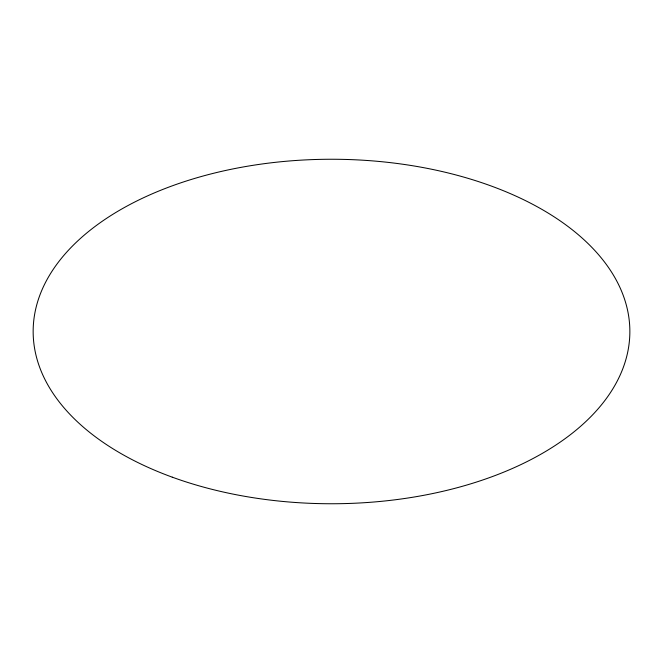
<?xml version="1.0" encoding="UTF-8"?>
<svg xmlns="http://www.w3.org/2000/svg" width="663" height="663" viewBox="0 0 663 663"><rect width="100%" height="100%" fill="white"/><g stroke="black" fill="none" stroke-linecap="round" stroke-linejoin="round"><path stroke-width="0.99" d="M172.289 477.178A298.358 172.256 0 0 0 629.626 338.263A298.358 172.256 0 0 0 192.585 179.06A298.358 172.256 0 0 0 172.289 477.178"/></g></svg>
